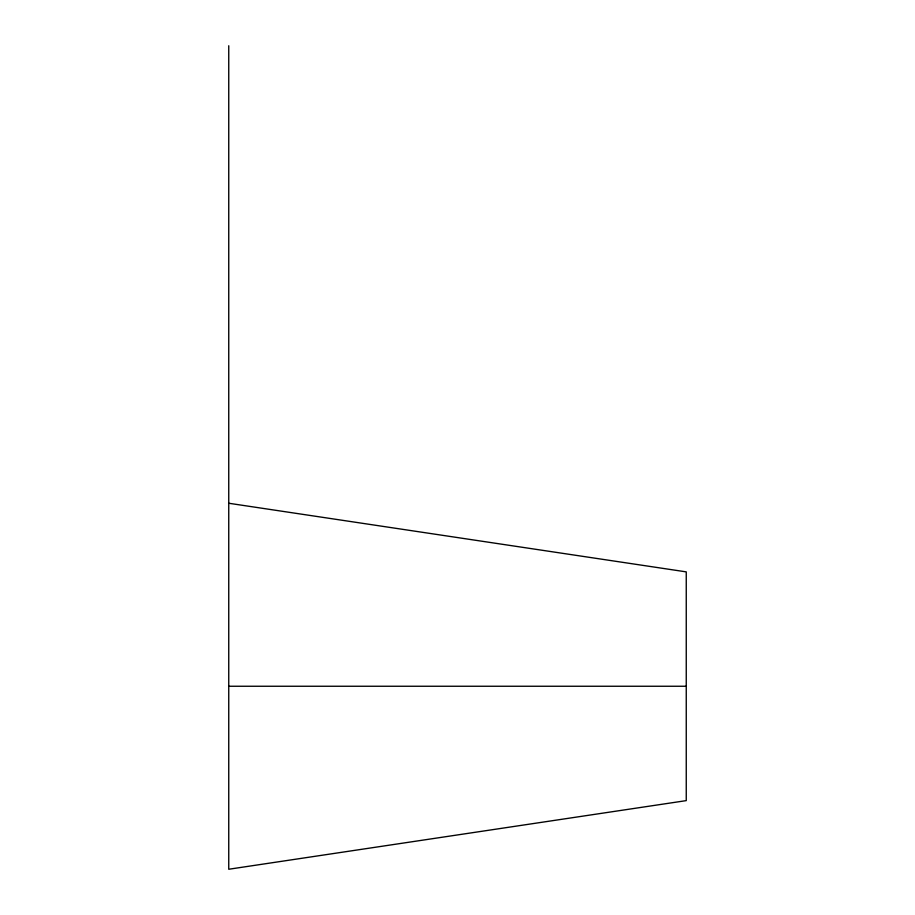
<?xml version="1.0" encoding="UTF-8"?>
<svg xmlns="http://www.w3.org/2000/svg" width="915" height="915" viewBox="0 0 915 915"><rect width="100%" height="100%" fill="white"/><g stroke="black" fill="none" stroke-linecap="round" stroke-linejoin="round"><path stroke-width="1.37" d="M228.75 686.25L686.25 686.25M228.75 503.25L686.25 571.875L686.25 800.625L228.75 869.25L228.75 45.75"/></g></svg>
